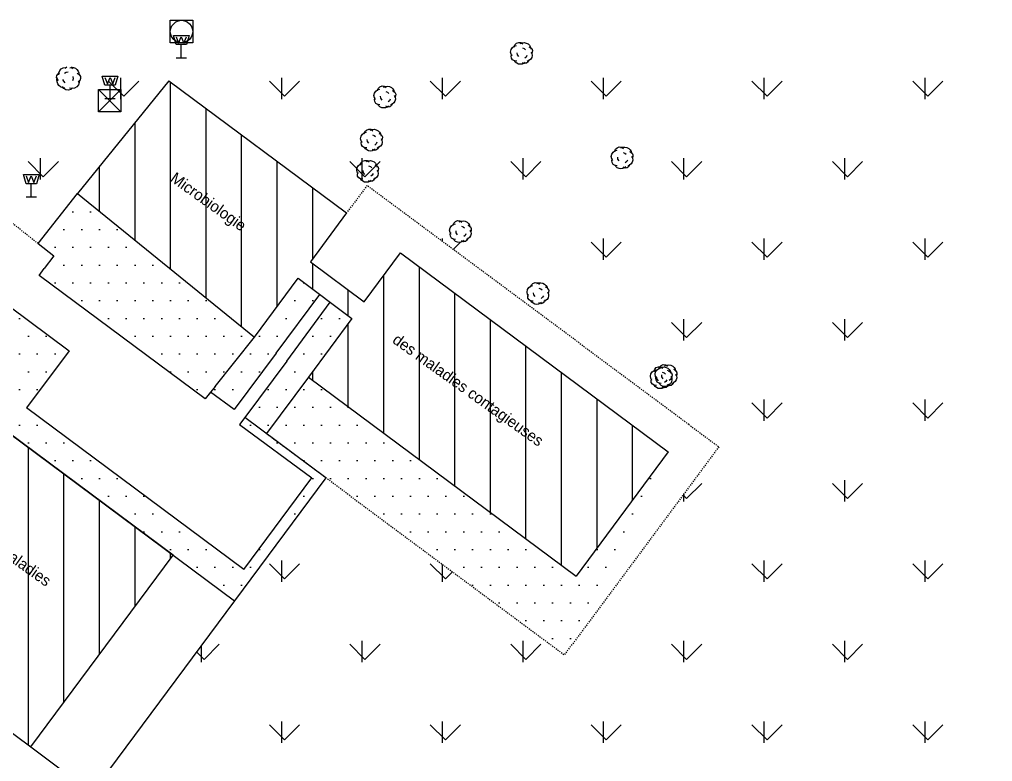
# Model space of a CAD drawing. Header units: metres. Extents: x 64 to 796628, y 142 to 671743.
# Drawn here: x 364330.5 to 364417.4, y 375875.7 to 375941.9 of the extents above; entities that cross this region are included whole.
import ezdxf

# ---------------------------------------------------------------- set-up
doc = ezdxf.new("R2010")
doc.units = ezdxf.units.M
doc.header["$LTSCALE"] = 2
for name, pattern in [('03', [3, 1, -1, 1]), ('ACAD_ISO02W100', [15, 12, -3]), ('ACAD_ISO14W100', [24, 12, -3, 0, -3, 0, -3, 0, -3]), ('UNE_LIGNE_CONTINUE', [0])]:
    doc.linetypes.add(name, pattern=pattern)
for name, color, linetype in [('ARBRE', 3, 'UNE_LIGNE_CONTINUE'), ('Batimment', 10, 'Continuous'), ('CLOTURE', 7, '03'), ('construction', 1, 'Continuous'), ('Lampadaire', 50, 'Continuous'), ('piste', 7, 'ACAD_ISO02W100'), ('regard', 7, 'Continuous'), ('toponymie', 7, 'Continuous'), ('vegetation', 94, 'Continuous')]:
    doc.layers.add(name, color=color, linetype=linetype)

# ---------------------------------------------------------------- blocks, each defined once
blk = doc.blocks.new('019')
at = {"color": 0}
for p, q in [((-0.3, 0.37), (-0.23, 0.44)), ((-0.23, 0.44), (-0.13, 0.48)), ((-0.13, 0.48), (-0.03, 0.47)), ((-0.06, 0.43), (0.02, 0.46)), ((-0.03, 0.47), (0.06, 0.41)), ((0.02, 0.46), (0.12, 0.47)), ((0.12, 0.47), (0.21, 0.45)), ((0.21, 0.45), (0.29, 0.41)), ((-0.49, 0.05), (-0.47, 0.16)), ((-0.47, -0.05), (-0.49, 0.05)), ((-0.47, 0.16), (-0.41, 0.25)), ((-0.41, 0.25), (-0.33, 0.31)), ((-0.33, 0.27), (-0.3, 0.37)), ((-0.33, 0.31), (-0.23, 0.34)), ((-0.19, -0.07), (-0.2, 0.02)), ((0.04, 0.23), (0.12, 0.2)), ((0.12, 0.2), (0.18, 0.15)), ((0.29, 0.41), (0.35, 0.35)), ((0.32, 0.28), (0.39, 0.25)), ((0.35, 0.35), (0.4, 0.27)), ((0.39, 0.25), (0.45, 0.2)), ((0.4, 0.27), (0.42, 0.18)), ((0.42, 0.06), (0.46, -0.02)), ((0.47, 0.04), (0.43, -0.03)), ((0.45, 0.2), (0.48, 0.12)), ((0.48, 0.12), (0.47, 0.04)), ((-0.42, -0.14), (-0.47, -0.05)), ((-0.46, -0.13), (-0.43, -0.04)), ((-0.45, -0.22), (-0.46, -0.13)), ((-0.4, -0.3), (-0.45, -0.22)), ((-0.32, -0.35), (-0.4, -0.3)), ((-0.28, -0.4), (-0.32, -0.33)), ((-0.22, -0.36), (-0.32, -0.35)), ((-0.22, -0.45), (-0.28, -0.4)), ((-0.13, -0.15), (-0.19, -0.07)), ((0.13, -0.47), (0.04, -0.43)), ((0.16, -0.41), (0.1, -0.46)), ((0.2, -0.18), (0.14, -0.23)), ((0.24, -0.11), (0.2, -0.18)), ((0.29, -0.39), (0.22, -0.45)), ((0.33, -0.33), (0.25, -0.37)), ((0.32, -0.3), (0.29, -0.39)), ((0.4, -0.28), (0.33, -0.33)), ((0.45, -0.2), (0.4, -0.28)), ((0.47, -0.11), (0.45, -0.2)), ((0.46, -0.02), (0.47, -0.11)), ((-0.14, -0.49), (-0.22, -0.45)), ((-0.06, -0.5), (-0.14, -0.49)), ((0.02, -0.49), (-0.06, -0.5)), ((0.1, -0.46), (0.02, -0.49)), ((0.22, -0.45), (0.13, -0.47))]:
    blk.add_line(p, q, dxfattribs=at)
blk = doc.blocks.new('053')
at = {"color": 0}
for p, q in [((-0.5, -0.5), (-0.5, 0.5)), ((-0.5, 0.5), (0.5, 0.5)), ((-0.25, 0.43), (-0.13, 0.48)), ((-0.13, 0.48), (0, 0.5)), ((0, 0.5), (0.13, 0.48)), ((0.13, 0.48), (0.25, 0.43)), ((0.5, 0.5), (0.5, -0.5)), ((-0.5, 0), (-0.48, 0.13)), ((-0.48, -0.13), (-0.5, 0)), ((-0.48, 0.13), (-0.43, 0.25)), ((-0.43, 0.25), (-0.35, 0.35)), ((-0.35, 0.35), (-0.25, 0.43)), ((0.25, 0.43), (0.35, 0.35)), ((0.35, 0.35), (0.43, 0.25)), ((0.43, 0.25), (0.48, 0.13)), ((0.48, 0.13), (0.5, 0)), ((0.5, 0), (0.48, -0.13)), ((-0.43, -0.25), (-0.48, -0.13)), ((-0.35, -0.35), (-0.43, -0.25)), ((-0.25, -0.43), (-0.35, -0.35)), ((-0.13, -0.48), (-0.25, -0.43)), ((0.25, -0.43), (0.13, -0.48)), ((0.35, -0.35), (0.25, -0.43)), ((0.43, -0.25), (0.35, -0.35)), ((0.48, -0.13), (0.43, -0.25)), ((0.5, -0.5), (-0.5, -0.5)), ((0, -0.5), (-0.13, -0.48)), ((0.13, -0.48), (0, -0.5))]:
    blk.add_line(p, q, dxfattribs=at)
blk = doc.blocks.new('S144')
at = {"color": 0}
for p, q in [((-0.228, 0.588), (-0.348, 0.998)), ((-0.348, 0.998), (0.352, 0.998)), ((-0.228, 0.938), (-0.118, 0.648)), ((-0.118, 0.648), (0.002, 0.938)), ((0.002, 0.938), (0.122, 0.648)), ((0.122, 0.648), (0.232, 0.938)), ((0.352, 0.998), (0.232, 0.588)), ((0.002, 0.588), (-0.228, 0.588)), ((0.002, -0.002), (0.002, 0.588)), ((0.232, 0.588), (0.002, 0.588)), ((-0.228, -0.002), (0.232, -0.002))]:
    blk.add_line(p, q, dxfattribs=at)
blk = doc.blocks.new('055')
at = {"color": 0}
for p, q in [((-0.5, -0.5), (-0.5, 0.5)), ((-0.5, 0.5), (0.5, 0.5)), ((-0.5, -0.5), (0.5, 0.5)), ((0.5, -0.5), (-0.5, 0.5)), ((0.5, 0.5), (0.5, -0.5)), ((0.5, -0.5), (-0.5, -0.5))]:
    blk.add_line(p, q, dxfattribs=at)

msp = doc.modelspace()

# ---------------------------------------------------------------- hatches: boundary and pattern name
at = {"layer": 'construction'}
h = msp.add_hatch(dxfattribs=at)
h.set_pattern_fill('ANSI31', color=256, angle=45, style=0)
h.paths.add_polyline_path([(364406.113, 376056.24), (364388.521, 376036.26), (364410.498, 376018.155), (364427.415, 376038.69)])
h.paths.add_polyline_path([(364368.661, 376041.038), (364381.982, 376056.822), (364371.648, 376065.383), (364369.415, 376062.687), (364358.024, 376048.939)])
h.paths.add_polyline_path([(364384.401, 375947.667), (364400.297, 375966.534), (364403.519, 375970.358), (364398.93, 375974.224), (364396.636, 375976.157), (364395.283, 375974.551), (364390.771, 375978.353), (364391.415, 375979.117), (364383.668, 375985.645), (364375.949, 375976.483), (364380.848, 375972.355), (364377.808, 375968.263), (364372.386, 375972.29), (364364.594, 375963.064), (364372.336, 375956.525), (364372.982, 375957.289)])
h.paths.add_polyline_path([(364380.186, 375892.223), (364388.418, 375903.306), (364364.495, 375921.075), (364361.257, 375916.716), (364356.44, 375920.293), (364359.678, 375924.652), (364343.803, 375936.443), (364335.653, 375926.387), (364351.446, 375913.569), (364355.34, 375918.812), (364360.156, 375915.234), (364356.263, 375909.992)])
h.paths.add_polyline_path([(364331.463, 375876.975), (364344.178, 375894.095), (364325.654, 375907.853), (364311.73, 375890.715), (364313.647, 375889.291), (364311.124, 375885.894), (364309.69, 375886.997), (364304.017, 375879.921), (364308.849, 375876.332), (364317.197, 375887.571)])
h.paths.add_polyline_path([(364400.672, 376043.396), (364417.082, 376031.674), (364416.017, 376030.182), (364399.606, 376041.904)], flags=24)
h.paths.add_polyline_path([(364406.346, 376057.014), (364408.18, 376057.014), (364408.18, 376055.514), (364406.346, 376055.514)], flags=9)
h.paths.add_polyline_path([(364368.369, 376056.978), (364373.794, 376053.103), (364372.729, 376051.612), (364367.304, 376055.486)], flags=24)
h.paths.add_polyline_path([(364380.769, 376056.712), (364382.602, 376056.712), (364382.602, 376055.212), (364380.769, 376055.212)], flags=9)
h.paths.add_polyline_path([(364369.84, 376065.668), (364371.673, 376065.668), (364371.673, 376064.168), (364369.84, 376064.168)], flags=9)
h.paths.add_polyline_path([(364367.385, 376043.252), (364369.552, 376043.252), (364369.552, 376041.752), (364367.385, 376041.752)], flags=24)
h.paths.add_polyline_path([(364382.322, 375969.032), (364387.34, 375965.448), (364386.468, 375964.227), (364381.45, 375967.811)], flags=24)
h.paths.add_polyline_path([(364371.561, 375972.114), (364373.728, 375972.114), (364373.728, 375970.614), (364371.561, 375970.614)], flags=25)
h.paths.add_polyline_path([(364364.21, 375914.285), (364383.197, 375900.723), (364382.132, 375899.231), (364363.144, 375912.793)], flags=24)
h.paths.add_polyline_path([(364344.369, 375928.707), (364353.049, 375922.507), (364351.983, 375921.016), (364343.303, 375927.215)], flags=24)
h.paths.add_polyline_path([(364336.536, 375927.886), (364337.702, 375927.886), (364337.702, 375926.386), (364336.536, 375926.386)], flags=25)
h.paths.add_polyline_path([(364322.94, 375899.836), (364337.723, 375889.277), (364336.658, 375887.785), (364321.875, 375898.344)], flags=24)
h.paths.add_polyline_path([(364324.024, 375895.604), (364332.839, 375889.307), (364331.968, 375888.086), (364323.152, 375894.383)], flags=24)
h.paths.add_polyline_path([(364311.638, 375886.576), (364313.805, 375886.576), (364313.805, 375885.076), (364311.638, 375885.076)], flags=24)
h.paths.add_polyline_path([(364326.241, 375907.987), (364328.408, 375907.987), (364328.408, 375906.487), (364326.241, 375906.487)], flags=9)
at = {"layer": 'vegetation', "ltscale": 0.001}
h = msp.add_hatch(dxfattribs=at)
h.set_pattern_fill('DOTS', color=256, style=0)
h.paths.add_polyline_path([(364360.156, 375915.234), (364358.222, 375916.671), (364354.328, 375911.429), (364350.584, 375906.387), (364352.518, 375904.95), (364356.263, 375909.992)])
h.paths.add_polyline_path([(364353.381, 375912.132), (364357.274, 375917.375), (364355.34, 375918.812), (364351.446, 375913.569), (364347.928, 375909.148), (364347.534, 375908.652), (364349.636, 375907.091)])
h.paths.add_polyline_path([(364335.653, 375926.387), (364332.112, 375921.92), (364333.516, 375920.822), (364332.674, 375919.689), (364332.215, 375919.07), (364347.054, 375908.049), (364347.534, 375908.652), (364347.928, 375909.148), (364351.446, 375913.569)])
h.paths.add_polyline_path([(364351.024, 375913.231), (364352.191, 375913.231), (364352.191, 375911.731), (364351.024, 375911.731)], flags=24)
h.paths.add_polyline_path([(364333.441, 375922.232), (364334.608, 375922.232), (364334.608, 375920.732), (364333.441, 375920.732)], flags=24)
h = msp.add_hatch(dxfattribs=at)
h.set_pattern_fill('DOTS', color=256, style=0)
h.paths.add_polyline_path([(364344.178, 375894.095), (364349.661, 375890.022), (364357.822, 375901.011), (364350.584, 375906.387), (364350.124, 375905.769), (364356.56, 375900.989), (364350.496, 375892.824), (364331.096, 375907.234), (364334.894, 375912.348), (364329.515, 375916.343), (364322.021, 375906.241), (364323.421, 375905.105), (364325.654, 375907.853)])
h = msp.add_hatch(dxfattribs=at)
h.set_pattern_fill('DOTS', color=256, style=0)
h.paths.add_polyline_path([(364380.186, 375892.223), (364356.263, 375909.992), (364352.518, 375904.95), (364357.822, 375901.011), (364379.131, 375885.184), (364388.418, 375903.306)])

# ---------------------------------------------------------------- linework, layer by layer
at = {"ltscale": 0.001}
for p, q in [((364332.112, 375921.92), (364335.653, 375926.387)), ((364332.112, 375921.92), (364333.516, 375920.822)), ((364333.516, 375920.822), (364332.674, 375919.689)), ((364353.381, 375912.132), (364357.274, 375917.375)), ((364329.515, 375916.343), (364334.894, 375912.348)), ((364354.328, 375911.429), (364358.222, 375916.671)), ((364347.928, 375909.148), (364351.446, 375913.569)), ((364334.894, 375912.348), (364331.096, 375907.234)), ((364353.381, 375912.132), (364349.636, 375907.091)), ((364354.328, 375911.429), (364350.584, 375906.387)), ((364356.263, 375909.992), (364352.518, 375904.95)), ((364350.496, 375892.824), (364331.096, 375907.234)), ((364357.822, 375901.011), (364349.661, 375890.022)), ((364350.496, 375892.824), (364356.56, 375900.989)), ((364331.463, 375876.975), (364336.946, 375872.903))]:
    msp.add_line(p, q, dxfattribs=at)
for points in [[(364347.928, 375909.148), (364347.054, 375908.049), (364332.215, 375919.07), (364332.674, 375919.689)], [(364349.636, 375907.091), (364347.534, 375908.652), (364347.054, 375908.049)], [(364325.654, 375907.853), (364349.661, 375890.022), (364336.946, 375872.903)], [(364357.822, 375901.011), (364350.584, 375906.387), (364350.124, 375905.769), (364356.56, 375900.989)]]:
    msp.add_lwpolyline(points, dxfattribs=at)
at = {"layer": 'ARBRE'}
for p, q in [((364333.899, 375937.071), (364334.045, 375937.164)), ((364333.974, 375936.983), (364333.978, 375937.176)), ((364333.978, 375937.176), (364334.05, 375937.357)), ((364334.05, 375937.357), (364334.178, 375937.508)), ((364334.178, 375937.508), (364334.353, 375937.61)), ((364334.353, 375937.61), (364334.537, 375937.635)), ((364334.487, 375937.126), (364334.634, 375937.219)), ((364334.526, 375937.568), (364334.673, 375937.709)), ((364334.634, 375937.219), (364334.798, 375937.254)), ((364334.94, 375937.617), (364335.105, 375937.652)), ((364335.058, 375937.701), (364335.189, 375937.534)), ((364335.105, 375937.652), (364335.287, 375937.629)), ((364335.287, 375937.629), (364335.449, 375937.567)), ((364335.449, 375937.567), (364335.591, 375937.468)), ((364335.591, 375937.468), (364335.704, 375937.312)), ((364335.704, 375937.312), (364335.768, 375937.156)), ((364333.777, 375936.747), (364333.8, 375936.929)), ((364333.841, 375936.592), (364333.777, 375936.747)), ((364333.8, 375936.929), (364333.899, 375937.071)), ((364333.802, 375936.563), (364333.854, 375936.755)), ((364333.817, 375936.361), (364333.802, 375936.563)), ((364333.871, 375936.187), (364333.817, 375936.361)), ((364333.944, 375936.464), (364333.841, 375936.592)), ((364334.405, 375936.416), (364334.341, 375936.571)), ((364334.527, 375936.279), (364334.405, 375936.416)), ((364335.265, 375936.619), (364335.194, 375936.437)), ((364335.231, 375936.831), (364335.265, 375936.619)), ((364335.613, 375937.141), (364335.794, 375937.021)), ((364335.839, 375936.462), (364335.692, 375936.321)), ((364335.778, 375936.3), (364335.716, 375936.09)), ((364335.768, 375937.156), (364335.774, 375936.983)), ((364335.773, 375936.521), (364335.778, 375936.3)), ((364335.794, 375937.021), (364335.896, 375936.846)), ((364335.911, 375936.643), (364335.839, 375936.462)), ((364335.896, 375936.846), (364335.911, 375936.643)), ((364333.983, 375936.03), (364333.871, 375936.187)), ((364334.134, 375935.902), (364333.983, 375936.03)), ((364334.334, 375935.821), (364334.134, 375935.902)), ((364334.419, 375935.752), (364334.308, 375935.956)), ((364334.517, 375935.798), (364334.334, 375935.821)), ((364334.6, 375935.632), (364334.419, 375935.752)), ((364334.83, 375935.608), (364334.6, 375935.632)), ((364335.033, 375935.671), (364334.83, 375935.608)), ((364335.151, 375935.755), (364334.93, 375935.798)), ((364335.191, 375935.831), (364335.033, 375935.671)), ((364335.363, 375935.789), (364335.151, 375935.755)), ((364335.568, 375935.9), (364335.363, 375935.789)), ((364335.716, 375936.09), (364335.568, 375935.9))]:
    msp.add_line(p, q, dxfattribs=at)
at = {"layer": 'Batimment', "ltscale": 0.001}
for p, q in [((364343.803, 375936.443), (364335.653, 375926.387)), ((364335.653, 375926.387), (364351.446, 375913.569))]:
    msp.add_line(p, q, dxfattribs=at)
for points in [[(364343.803, 375936.443), (364359.678, 375924.652), (364356.44, 375920.293), (364361.257, 375916.716), (364364.495, 375921.075), (364388.418, 375903.306), (364380.186, 375892.223)], [(364351.446, 375913.569), (364355.34, 375918.812), (364360.156, 375915.234), (364356.263, 375909.992), (364380.186, 375892.223)], [(364308.849, 375876.332), (364317.197, 375887.571), (364331.463, 375876.975), (364344.178, 375894.095), (364325.654, 375907.853)]]:
    msp.add_lwpolyline(points, dxfattribs=at)
at = {"layer": 'CLOTURE', "ltscale": 0.001}
msp.add_line((364390.242, 375905.763), (364392.932, 375903.766), dxfattribs=at)
at = {"layer": 'CLOTURE', "linetype": 'ACAD_ISO14W100', "ltscale": 0.001}
msp.add_line((364392.932, 375903.766), (364379.131, 375885.184), dxfattribs=at)
for points in [[(364390.242, 375905.763), (364361.502, 375927.109), (364359.678, 375924.652)], [(364352.518, 375904.95), (364379.131, 375885.184)]]:
    msp.add_lwpolyline(points, dxfattribs=at)
at = {"layer": 'piste', "ltscale": 0.001}
msp.add_line((364332.112, 375921.92), (364310.482, 375938.991), dxfattribs=at)
at = {"layer": 'vegetation', "ltscale": 0.001}
for p, q in [((364339.767, 375935.074), (364338.42, 375936.421)), ((364339.519, 375934.818), (364339.519, 375936.723)), ((364339.767, 375935.074), (364341.114, 375936.421)), ((364354.136, 375935.074), (364352.789, 375936.421)), ((364353.887, 375934.818), (364353.887, 375936.723)), ((364354.136, 375935.074), (364355.483, 375936.421)), ((364368.504, 375935.074), (364367.157, 375936.421)), ((364368.256, 375934.818), (364368.256, 375936.723)), ((364368.504, 375935.074), (364369.851, 375936.421)), ((364382.872, 375935.074), (364381.525, 375936.421)), ((364382.624, 375934.818), (364382.624, 375936.723)), ((364382.872, 375935.074), (364384.219, 375936.421)), ((364397.241, 375935.074), (364395.894, 375936.421)), ((364396.992, 375934.818), (364396.992, 375936.723)), ((364397.241, 375935.074), (364398.588, 375936.421)), ((364411.609, 375935.074), (364410.262, 375936.421)), ((364411.361, 375934.818), (364411.361, 375936.723)), ((364411.609, 375935.074), (364412.956, 375936.421)), ((364332.335, 375927.633), (364332.335, 375929.538)), ((364361.071, 375927.633), (364361.071, 375929.538)), ((364375.44, 375927.633), (364375.44, 375929.538)), ((364389.808, 375927.633), (364389.808, 375929.538)), ((364404.177, 375927.633), (364404.177, 375929.538)), ((364332.583, 375927.89), (364331.236, 375929.237)), ((364332.583, 375927.89), (364333.93, 375929.237)), ((364361.32, 375927.89), (364359.973, 375929.237)), ((364361.32, 375927.89), (364362.667, 375929.237)), ((364375.688, 375927.89), (364374.341, 375929.237)), ((364375.688, 375927.89), (364377.035, 375929.237)), ((364390.057, 375927.89), (364388.71, 375929.237)), ((364390.057, 375927.89), (364391.404, 375929.237)), ((364404.425, 375927.89), (364403.078, 375929.237)), ((364404.425, 375927.89), (364405.772, 375929.237)), ((364368.256, 375922.093), (364368.256, 375922.354)), ((364369.194, 375921.396), (364369.851, 375922.052)), ((364382.872, 375920.705), (364381.525, 375922.052)), ((364382.624, 375920.449), (364382.624, 375922.354)), ((364382.872, 375920.705), (364384.219, 375922.052)), ((364397.241, 375920.705), (364395.894, 375922.052)), ((364396.992, 375920.449), (364396.992, 375922.354)), ((364397.241, 375920.705), (364398.588, 375922.052)), ((364411.609, 375920.705), (364410.262, 375922.052)), ((364411.361, 375920.449), (364411.361, 375922.354)), ((364411.609, 375920.705), (364412.956, 375922.052)), ((364390.057, 375913.521), (364388.71, 375914.868)), ((364389.808, 375913.265), (364389.808, 375915.17)), ((364390.057, 375913.521), (364391.404, 375914.868)), ((364404.425, 375913.521), (364403.078, 375914.868)), ((364404.177, 375913.265), (364404.177, 375915.17)), ((364404.425, 375913.521), (364405.772, 375914.868)), ((364397.241, 375906.337), (364395.894, 375907.684)), ((364396.992, 375906.081), (364396.992, 375907.986)), ((364397.241, 375906.337), (364398.588, 375907.684)), ((364411.609, 375906.337), (364410.262, 375907.684)), ((364411.361, 375906.081), (364411.361, 375907.986)), ((364411.609, 375906.337), (364412.956, 375907.684)), ((364404.177, 375898.897), (364404.177, 375900.802)), ((364390.057, 375899.153), (364391.404, 375900.5)), ((364404.425, 375899.153), (364403.078, 375900.5)), ((364404.425, 375899.153), (364405.772, 375900.5)), ((364390.057, 375899.153), (364389.741, 375899.469)), ((364389.808, 375898.897), (364389.808, 375899.56)), ((364354.136, 375891.969), (364352.789, 375893.316)), ((364353.887, 375891.712), (364353.887, 375893.617)), ((364354.136, 375891.969), (364355.483, 375893.316)), ((364368.504, 375891.969), (364367.157, 375893.316)), ((364368.256, 375891.712), (364368.256, 375893.262)), ((364397.241, 375891.969), (364395.894, 375893.316)), ((364396.992, 375891.712), (364396.992, 375893.617)), ((364397.241, 375891.969), (364398.588, 375893.316)), ((364411.609, 375891.969), (364410.262, 375893.316)), ((364411.361, 375891.712), (364411.361, 375893.617)), ((364411.609, 375891.969), (364412.956, 375893.316)), ((364368.504, 375891.969), (364369.14, 375892.605)), ((364346.703, 375884.528), (364346.703, 375886.04)), ((364346.951, 375884.784), (364348.298, 375886.131)), ((364361.32, 375884.784), (364359.973, 375886.131)), ((364361.071, 375884.528), (364361.071, 375886.433)), ((364361.32, 375884.784), (364362.667, 375886.131)), ((364375.688, 375884.784), (364374.341, 375886.131)), ((364375.44, 375884.528), (364375.44, 375886.433)), ((364375.688, 375884.784), (364377.035, 375886.131)), ((364390.057, 375884.784), (364388.71, 375886.131)), ((364389.808, 375884.528), (364389.808, 375886.433)), ((364390.057, 375884.784), (364391.404, 375886.131)), ((364404.425, 375884.784), (364403.078, 375886.131)), ((364404.177, 375884.528), (364404.177, 375886.433)), ((364404.425, 375884.784), (364405.772, 375886.131)), ((364346.951, 375884.784), (364346.274, 375885.462)), ((364354.136, 375877.6), (364352.789, 375878.947)), ((364353.887, 375877.344), (364353.887, 375879.249)), ((364354.136, 375877.6), (364355.483, 375878.947)), ((364368.504, 375877.6), (364367.157, 375878.947)), ((364368.256, 375877.344), (364368.256, 375879.249)), ((364368.504, 375877.6), (364369.851, 375878.947)), ((364382.872, 375877.6), (364381.525, 375878.947)), ((364382.624, 375877.344), (364382.624, 375879.249)), ((364382.872, 375877.6), (364384.219, 375878.947)), ((364397.241, 375877.6), (364395.894, 375878.947)), ((364396.992, 375877.344), (364396.992, 375879.249)), ((364397.241, 375877.6), (364398.588, 375878.947)), ((364411.609, 375877.6), (364410.262, 375878.947)), ((364411.361, 375877.344), (364411.361, 375879.249)), ((364411.609, 375877.6), (364412.956, 375878.947))]:
    msp.add_line(p, q, dxfattribs=at)

# ---------------------------------------------------------------- block references
at = {"layer": 'ARBRE', "xscale": 2, "yscale": 2}
for p, zscale in [((364375.312, 375938.922), 4.075), ((364375.312, 375938.922), 4.075), ((364363.102, 375935.031), 4.075), ((364363.102, 375935.031), 4.075), ((364361.912, 375931.177), 4.075), ((364361.912, 375931.177), 4.075), ((364384.299, 375929.591), 4.075), ((364384.299, 375929.591), 4.075), ((364361.562, 375928.386), 4.075), ((364361.562, 375928.386), 4.075), ((364369.857, 375923.007), 4.075), ((364369.857, 375923.007), 4.075), ((364376.782, 375917.482), 4.075), ((364376.782, 375917.482), 4.075), ((364388.229, 375910.147), 4.075), ((364388.229, 375910.147), 4.075), ((364387.801, 375909.961), 2), ((364387.801, 375909.961), 2)]:
    msp.add_blockref('019', p, dxfattribs=dict(at, zscale=zscale))
at = {"layer": 'Lampadaire', "xscale": 2, "yscale": 2, "zscale": 2}
for p in [(364344.898, 375938.51), (364344.898, 375938.51), (364338.54, 375934.875), (364338.54, 375934.875), (364331.505, 375926.085), (364331.505, 375926.085)]:
    msp.add_blockref('S144', p, dxfattribs=at)
at = {"layer": 'regard', "xscale": 2, "yscale": 2}
for name, p, zscale in [('053', (364344.93, 375940.852), 2), ('053', (364344.93, 375940.852), 2), ('055', (364338.512, 375934.682), 4.075), ('055', (364338.512, 375934.682), 4.075)]:
    msp.add_blockref(name, p, dxfattribs=dict(at, zscale=zscale))

# ---------------------------------------------------------------- texts
at = {"layer": 'toponymie', "ltscale": 0.001, "char_height": 1, "width": 312.18959, "attachment_point": 1, "rotation": 324.4634}
for s, insert in [('Microbiologie ', (364344.427, 375928.358)), ('des maladies contagieuses ', (364364.268, 375913.936)), ('clinique des maladies ', (364322.998, 375899.487))]:
    msp.add_mtext(s, dxfattribs=dict(at, insert=insert))

doc.saveas('drawing.dxf')
